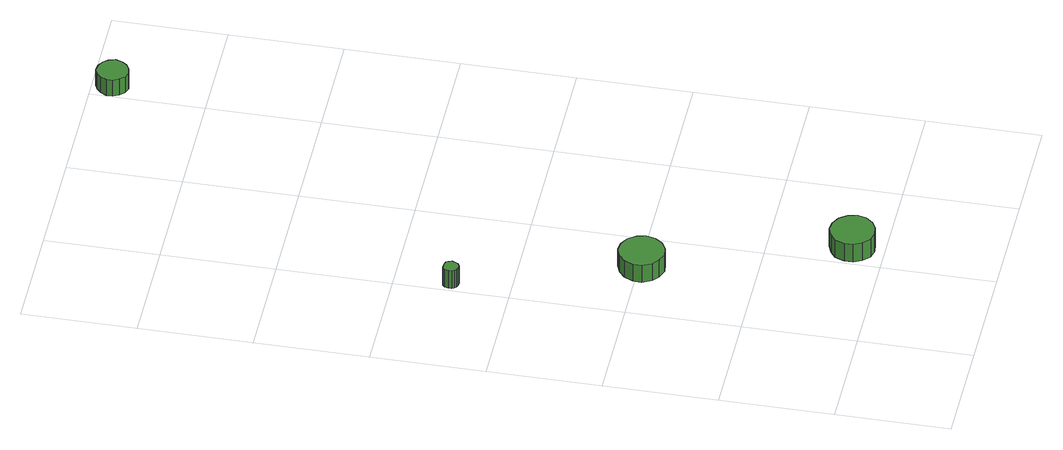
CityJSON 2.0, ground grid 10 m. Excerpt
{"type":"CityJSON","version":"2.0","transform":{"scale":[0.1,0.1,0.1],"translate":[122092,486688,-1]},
"CityObjects":{
"tree1":{"type":"SolitaryVegetationObject","attributes":{"function":"something"},"geometry":[{"type":"MultiSurface","lod":"1","boundaries":[[[0,1,2,3,4,5,6,7,8,9,10,11,12,13,14]],[[15,16,17,18,19,20,21,22,23,24,25,26,27,28,29]],[[0,29,28,1]],[[1,28,27,2]],[[2,27,26,3]],[[3,26,25,4]],[[4,25,24,5]],[[5,24,23,6]],[[6,23,22,7]],[[7,22,21,8]],[[8,21,20,9]],[[9,20,19,10]],[[10,19,18,11]],[[11,18,17,12]],[[12,17,16,13]],[[13,16,15,14]],[[14,15,29,0]]]}]},
"tree2":{"type":"SolitaryVegetationObject","attributes":{"function":"something"},"geometry":[{"type":"MultiSurface","lod":"1","boundaries":[[[30,31,32,33,34,35,36,37,38,39,40,41,42,43,44]],[[45,46,47,48,49,50,51,52,53,54,55,56,57,58,59]],[[30,59,58,31]],[[31,58,57,32]],[[32,57,56,33]],[[33,56,55,34]],[[34,55,54,35]],[[35,54,53,36]],[[36,53,52,37]],[[37,52,51,38]],[[38,51,50,39]],[[39,50,49,40]],[[40,49,48,41]],[[41,48,47,42]],[[42,47,46,43]],[[43,46,45,44]],[[44,45,59,30]]]}]},
"tree3":{"type":"SolitaryVegetationObject","attributes":{"function":"something"},"geometry":[{"type":"MultiSurface","lod":"1","boundaries":[[[60,61,62,63,64,65,66,67,68,69,70,71,72,73,74]],[[75,76,77,78,79,80,81,82,83,84,85,86,87,88,89]],[[60,89,88,61]],[[61,88,87,62]],[[62,87,86,63]],[[63,86,85,64]],[[64,85,84,65]],[[65,84,83,66]],[[66,83,82,67]],[[67,82,81,68]],[[68,81,80,69]],[[69,80,79,70]],[[70,79,78,71]],[[71,78,77,72]],[[72,77,76,73]],[[73,76,75,74]],[[74,75,89,60]]]}]},
"tree4":{"type":"SolitaryVegetationObject","attributes":{"function":"something"}},
"tree5":{"type":"SolitaryVegetationObject","attributes":{"function":"something"},"geometry":[{"type":"MultiSurface","lod":"1","boundaries":[[[90,91,92,93,94,95,96,97,98,99,100,101,102,103,104]],[[105,106,107,108,109,110,111,112,113,114,115,116,117,118,119]],[[90,119,118,91]],[[91,118,117,92]],[[92,117,116,93]],[[93,116,115,94]],[[94,115,114,95]],[[95,114,113,96]],[[96,113,112,97]],[[97,112,111,98]],[[98,111,110,99]],[[99,110,109,100]],[[100,109,108,101]],[[101,108,107,102]],[[102,107,106,103]],[[103,106,105,104]],[[104,105,119,90]]]}]}
},
"vertices":[
[17,352,27],[16,355,27],[15,357,27],[12,358,27],[9,358,27],[7,358,27],[5,356,27],[4,353,27],[4,350,27],[5,348,27],[7,346,27],[9,345,27],[12,345,27],[15,347,27],[16,349,27],[16,349,8],[15,347,8],[12,345,8],[9,345,8],[7,346,8],[5,348,8],[4,350,8],[4,353,8],[5,356,8],[7,358,8],[9,358,8],[12,358,8],[15,357,8],[16,355,8],[17,352,8],
[83,198,26],[81,206,26],[76,213,26],[69,217,26],[61,218,26],[53,215,26],[47,210,26],[43,202,26],[43,194,26],[47,186,26],[53,181,26],[61,178,26],[69,179,26],[76,183,26],[81,190,26],[81,190,8],[76,183,8],[69,179,8],[61,178,8],[53,181,8],[47,186,8],[43,194,8],[43,202,8],[47,210,8],[53,215,8],[61,218,8],[69,217,8],[76,213,8],[81,206,8],[83,198,8],
[143,28,27],[141,36,27],[136,43,27],[129,47,27],[121,48,27],[113,45,27],[107,40,27],[104,32,27],[104,24,27],[107,17,27],[113,11,27],[121,9,27],[129,10,27],[136,14,27],[141,20,27],[141,20,8],[136,14,8],[129,10,8],[121,9,8],[113,11,8],[107,17,8],[104,24,8],[104,32,8],[107,40,8],[113,45,8],[121,48,8],[129,47,8],[136,43,8],[141,36,8],[143,28,8],
[226,682,28],[224,688,28],[221,692,28],[216,695,28],[210,696,28],[205,694,28],[201,690,28],[198,685,28],[198,679,28],[201,674,28],[205,670,28],[210,668,28],[216,669,28],[221,672,28],[224,676,28],[224,676,11],[221,672,11],[216,669,11],[210,668,11],[205,670,11],[201,674,11],[198,679,11],[198,685,11],[201,690,11],[205,694,11],[210,696,11],[216,695,11],[221,692,11],[224,688,11],[226,682,11]
]}
